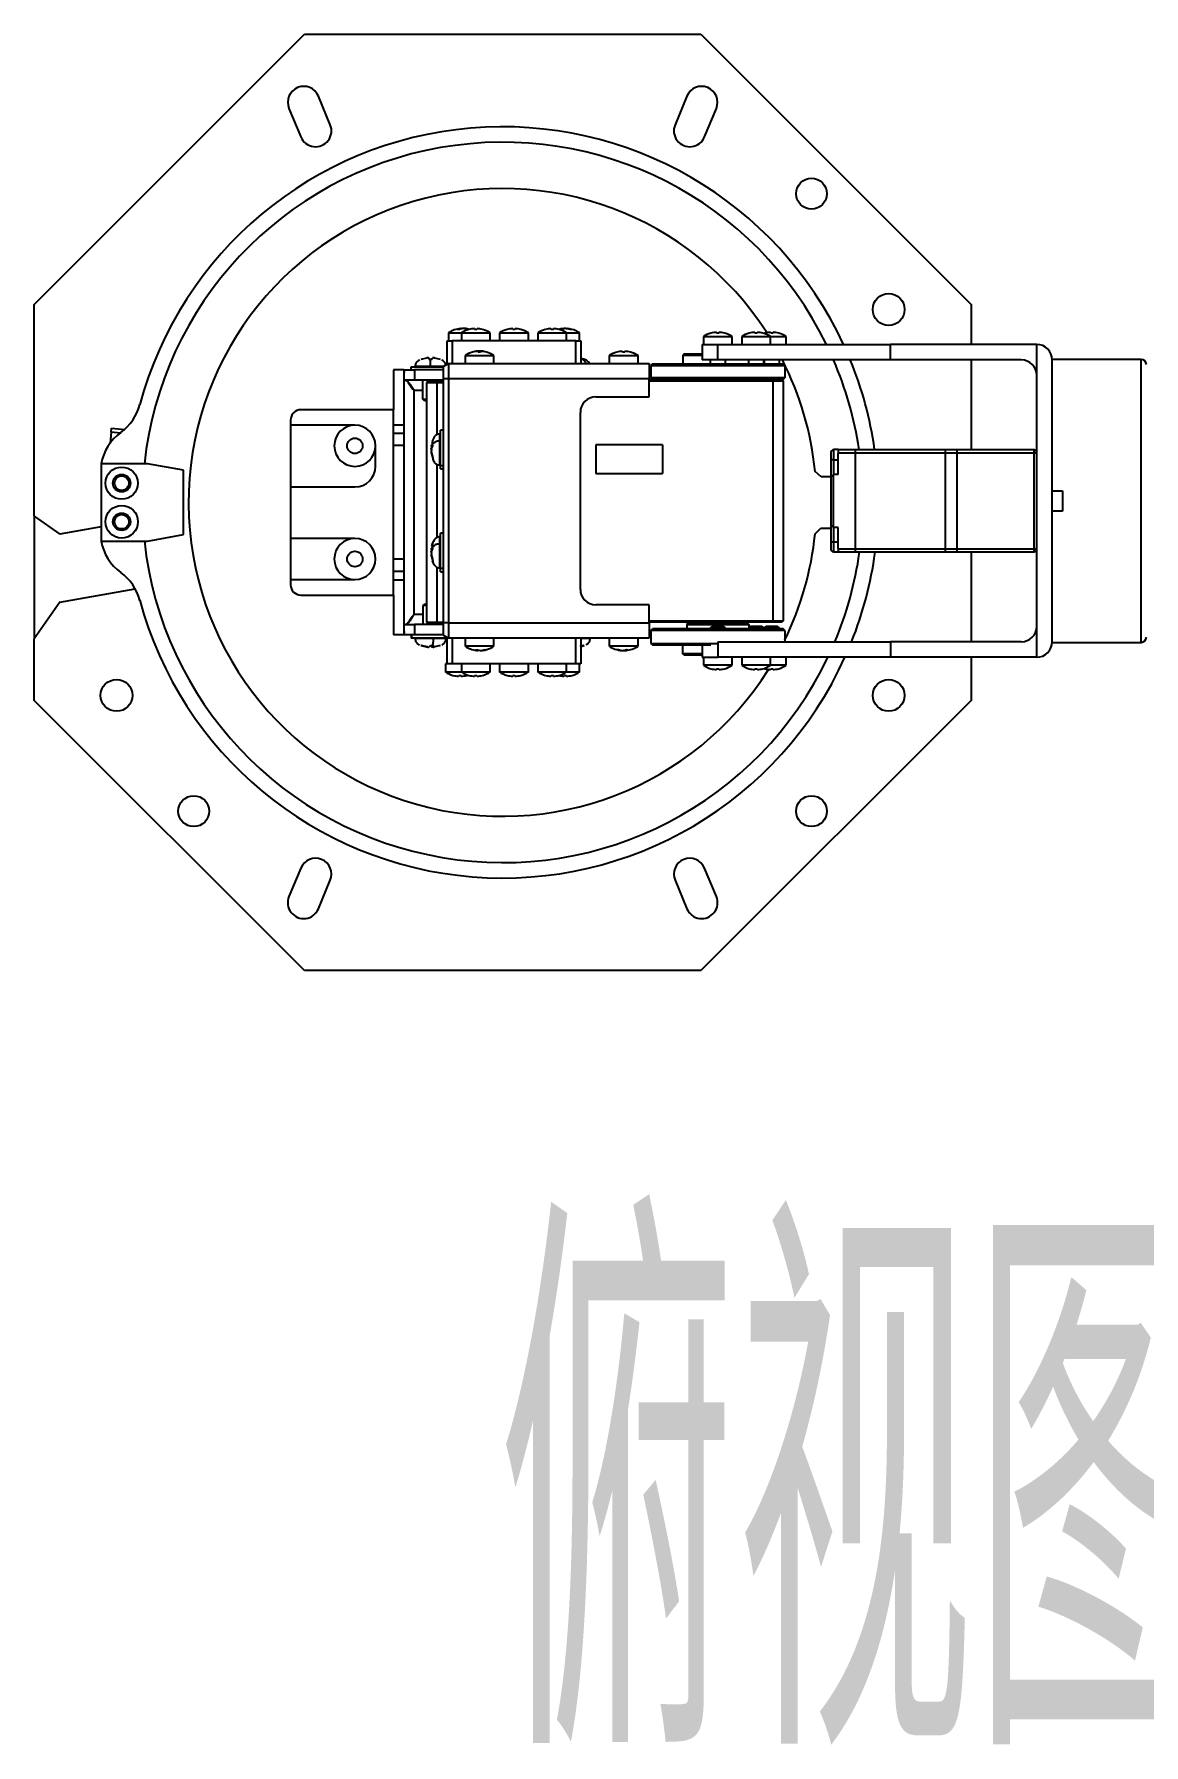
# Model space of a CAD drawing. Header units: millimetres. Extents: x 1258 to 2922, y -135 to 1239.
# Drawn here: x 2143.3 to 2251.1, y 1005.5 to 1171.7 of the extents above; entities that cross this region are included whole.
import ezdxf

# ---------------------------------------------------------------- set-up
doc = ezdxf.new("R2010")
doc.units = ezdxf.units.MM
doc.header["$LTSCALE"] = 6
doc.layers.add('6文字层', color=3, linetype='Continuous')
doc.styles.add('PC_TEXTSTYLE4', font='ISOCP.SHX', dxfattribs={"width": 0.707, "bigfont": 'GBCBIG.SHX'})

msp = doc.modelspace()

# ---------------------------------------------------------------- linework, layer by layer
at = {"color": 7, "linetype": 'Continuous', "lineweight": 25}
for p, q in [((2143.3, 1145.42), (2169.57, 1171.69)), ((2169.57, 1171.69), (2208.04, 1171.69)), ((2208.04, 1171.69), (2234.3, 1145.42)), ((2172.06, 1162.89), (2170.91, 1165.66)), ((2206.69, 1165.66), (2205.55, 1162.89)), ((2168.05, 1164.48), (2169.19, 1161.71)), ((2208.41, 1161.71), (2209.56, 1164.48)), ((2143.3, 1124.85), (2143.3, 1145.42)), ((2234.3, 1145.42), (2234.3, 1141.54)), ((2183.53, 1142.66), (2183.53, 1141.89)), ((2183.53, 1142.66), (2184.79, 1142.66)), ((2184.75, 1143.08), (2184.76, 1143.05)), ((2184.79, 1142.66), (2184.79, 1141.89)), ((2184.79, 1142.66), (2187.59, 1142.66)), ((2184.91, 1143.08), (2184.91, 1143.08)), ((2185.1, 1143.08), (2185.1, 1143.06)), ((2185.52, 1142.99), (2185.52, 1142.99)), ((2186.08, 1142.99), (2186.07, 1143.08)), ((2186.31, 1143.08), (2186.3, 1142.99)), ((2186.86, 1142.99), (2186.86, 1142.99)), ((2187.59, 1141.89), (2187.59, 1142.66)), ((2188.5, 1142.66), (2188.5, 1141.89)), ((2188.5, 1142.66), (2191.3, 1142.66)), ((2189.23, 1142.99), (2189.23, 1142.99)), ((2189.79, 1142.99), (2189.78, 1143.08)), ((2190.03, 1143.08), (2190.01, 1142.99)), ((2190.58, 1142.99), (2190.57, 1142.99)), ((2191.3, 1141.89), (2191.3, 1142.66)), ((2192.22, 1142.66), (2192.22, 1141.89)), ((2192.22, 1142.66), (2195.02, 1142.66)), ((2192.94, 1142.99), (2192.94, 1142.99)), ((2193.5, 1142.99), (2193.49, 1143.08)), ((2193.74, 1143.08), (2193.73, 1142.99)), ((2194.29, 1142.99), (2194.29, 1142.99)), ((2194.7, 1143.08), (2194.71, 1143.04)), ((2194.85, 1143.07), (2194.85, 1143.08)), ((2195.02, 1141.89), (2195.02, 1142.66)), ((2195.02, 1142.66), (2196.28, 1142.66)), ((2195.05, 1143.08), (2195.05, 1143.06)), ((2196.28, 1141.89), (2196.28, 1142.66)), ((2208.3, 1142.31), (2208.3, 1141.54)), ((2208.3, 1142.31), (2211.1, 1142.31)), ((2209.03, 1142.64), (2209.03, 1142.64)), ((2209.59, 1142.64), (2209.58, 1142.73)), ((2209.83, 1142.73), (2209.81, 1142.64)), ((2210.38, 1142.64), (2210.37, 1142.64)), ((2211.1, 1141.54), (2211.1, 1142.31)), ((2212.02, 1142.31), (2212.02, 1141.54)), ((2212.02, 1142.31), (2214.82, 1142.31)), ((2212.74, 1142.64), (2212.74, 1142.64)), ((2213.3, 1142.64), (2213.29, 1142.73)), ((2213.54, 1142.73), (2213.53, 1142.64)), ((2214.09, 1142.64), (2214.09, 1142.64)), ((2214.28, 1142.64), (2214.18, 1142.61)), ((2214.28, 1142.64), (2214.28, 1142.64)), ((2214.82, 1141.54), (2214.82, 1142.31)), ((2214.82, 1142.31), (2216.35, 1142.31)), ((2214.84, 1142.64), (2214.83, 1142.73)), ((2215.08, 1142.73), (2215.06, 1142.64)), ((2215.63, 1142.64), (2215.62, 1142.64)), ((2216.35, 1141.54), (2216.35, 1142.31)), ((2183.4, 1141.89), (2183.9, 1141.89)), ((2183.4, 1139.6), (2183.4, 1141.89)), ((2195.9, 1141.89), (2183.9, 1141.89)), ((2185.15, 1140.46), (2185.15, 1139.69)), ((2185.15, 1140.46), (2187.95, 1140.46)), ((2185.88, 1140.79), (2185.88, 1140.79)), ((2186.38, 1140.88), (2186.38, 1140.88)), ((2186.44, 1140.79), (2186.43, 1140.88)), ((2186.57, 1140.88), (2186.57, 1140.88)), ((2186.68, 1140.88), (2186.66, 1140.79)), ((2186.73, 1140.88), (2186.73, 1140.88)), ((2187.23, 1140.79), (2187.22, 1140.79)), ((2187.95, 1139.69), (2187.95, 1140.46)), ((2195.9, 1141.89), (2196.4, 1141.89)), ((2196.4, 1141.89), (2196.4, 1139.69)), ((2199.15, 1140.46), (2199.15, 1139.69)), ((2199.15, 1140.46), (2201.95, 1140.46)), ((2199.88, 1140.79), (2199.88, 1140.79)), ((2200.44, 1140.79), (2200.43, 1140.88)), ((2200.68, 1140.88), (2200.66, 1140.79)), ((2201.23, 1140.79), (2201.22, 1140.79)), ((2201.95, 1139.69), (2201.95, 1140.46)), ((2206.45, 1140.64), (2206.3, 1140.49)), ((2206.3, 1140.49), (2206.3, 1139.64)), ((2206.3, 1140.49), (2208.18, 1140.49)), ((2206.45, 1140.64), (2208.18, 1140.64)), ((2208.18, 1141.54), (2208.18, 1140.04)), ((2208.18, 1141.54), (2209.7, 1141.54)), ((2209.7, 1140.04), (2209.7, 1141.54)), ((2209.7, 1141.54), (2226.47, 1141.54)), ((2226.47, 1140.04), (2226.47, 1141.54)), ((2240.68, 1141.54), (2226.47, 1141.54)), ((2240.68, 1138.54), (2240.68, 1141.54)), ((2179.2, 1139.06), (2178.2, 1139.06)), ((2178.2, 1139.06), (2178.2, 1135.19)), ((2179.2, 1139.06), (2179.2, 1133.73)), ((2179.2, 1139.06), (2179.25, 1138.82)), ((2179.25, 1138.06), (2179.25, 1139.06)), ((2179.25, 1139.06), (2180.25, 1139.06)), ((2179.93, 1139.06), (2179.93, 1139.36)), ((2179.93, 1139.36), (2183.05, 1139.36)), ((2180.25, 1139.06), (2180.25, 1138.06)), ((2183.05, 1139.06), (2180.25, 1139.06)), ((2180.3, 1139.42), (2181.8, 1139.42)), ((2180.3, 1139.36), (2180.3, 1139.42)), ((2180.89, 1140.11), (2181.43, 1140.23)), ((2181.48, 1140.24), (2181.43, 1140.23)), ((2181.43, 1140.23), (2181.48, 1140.24)), ((2181.61, 1140.24), (2181.62, 1140.23)), ((2181.62, 1140.23), (2181.64, 1140.11)), ((2181.97, 1140.11), (2181.99, 1140.23)), ((2181.99, 1140.23), (2182, 1140.24)), ((2182, 1140.24), (2181.99, 1140.23)), ((2182.12, 1140.24), (2182.18, 1140.23)), ((2182.18, 1140.23), (2182.12, 1140.24)), ((2182.18, 1140.23), (2182.72, 1140.11)), ((2183.55, 1139.69), (2183.05, 1139.4)), ((2183.05, 1138.19), (2183.05, 1139.4)), ((2183.55, 1139.69), (2183.55, 1138.19)), ((2183.55, 1139.69), (2203.05, 1139.69)), ((2196.61, 1140.11), (2196.4, 1140.17)), ((2203.05, 1139.69), (2203.05, 1138.19)), ((2203.35, 1139.64), (2203.2, 1139.49)), ((2203.2, 1139.49), (2216.2, 1139.49)), ((2203.2, 1139.49), (2203.2, 1138.29)), ((2203.35, 1139.64), (2216.05, 1139.64)), ((2209.7, 1140.04), (2208.18, 1140.04)), ((2208.95, 1140.04), (2208.95, 1139.64)), ((2226.47, 1140.04), (2209.7, 1140.04)), ((2210.45, 1139.64), (2210.45, 1140.04)), ((2212.67, 1140.04), (2212.67, 1139.64)), ((2214.17, 1139.64), (2214.17, 1140.04)), ((2214.2, 1140.04), (2214.2, 1139.64)), ((2215.7, 1139.64), (2215.7, 1140.04)), ((2216.05, 1139.64), (2216.2, 1139.49)), ((2216.2, 1139.49), (2216.2, 1138.29)), ((2239.18, 1140.04), (2226.47, 1140.04)), ((2234.3, 1140.04), (2234.3, 1131.34)), ((2250.83, 1140.09), (2242.18, 1140.09)), ((2242.18, 1112.64), (2242.18, 1140.04)), ((2180.25, 1138.06), (2179.25, 1138.06)), ((2180.2, 1115.31), (2180.2, 1137.06)), ((2183.05, 1138.06), (2180.25, 1138.06)), ((2181.05, 1136.21), (2181.05, 1138.06)), ((2181.5, 1137.94), (2181.4, 1137.84)), ((2181.4, 1137.84), (2181.4, 1114.54)), ((2181.4, 1137.84), (2182.4, 1137.84)), ((2181.5, 1137.94), (2182.4, 1137.94)), ((2182.4, 1137.94), (2183.05, 1137.94)), ((2182.4, 1137.94), (2182.4, 1137.84)), ((2182.4, 1137.84), (2183.05, 1137.84)), ((2182.55, 1137.94), (2182.55, 1138.06)), ((2183.05, 1114.49), (2183.05, 1138.19)), ((2183.55, 1138.19), (2183.05, 1138.19)), ((2183.55, 1138.19), (2183.55, 1114.49)), ((2203.05, 1138.19), (2183.55, 1138.19)), ((2203.05, 1136.44), (2203.05, 1138.19)), ((2203.05, 1138.09), (2215.05, 1138.09)), ((2203.05, 1137.99), (2215.05, 1137.99)), ((2216.2, 1138.29), (2203.2, 1138.29)), ((2203.35, 1138.14), (2203.2, 1138.29)), ((2216.05, 1138.14), (2203.35, 1138.14)), ((2206.1, 1138.14), (2206.1, 1138.09)), ((2213.3, 1138.09), (2213.3, 1138.14)), ((2213.53, 1138.09), (2213.53, 1138.09)), ((2215.05, 1138.09), (2215.95, 1138.09)), ((2215.05, 1138.09), (2215.05, 1137.99)), ((2215.05, 1137.99), (2216.05, 1137.99)), ((2215.05, 1137.99), (2215.05, 1114.69)), ((2215.95, 1138.09), (2216.05, 1137.99)), ((2216.05, 1138.14), (2216.2, 1138.29)), ((2216.05, 1137.99), (2216.05, 1114.69)), ((2240.68, 1114.14), (2240.68, 1138.54)), ((2181.05, 1136.21), (2181.4, 1136.21)), ((2181.2, 1136.06), (2181.05, 1136.21)), ((2181.4, 1136.06), (2181.2, 1136.06)), ((2197.85, 1136.44), (2203.05, 1136.44)), ((2168.2, 1134.19), (2168.2, 1133.69)), ((2174.45, 1133.69), (2168.2, 1133.69)), ((2168.2, 1133.69), (2168.2, 1127.69)), ((2178.2, 1135.19), (2169.2, 1135.19)), ((2178.2, 1117.19), (2178.2, 1135.19)), ((2178.2, 1133.73), (2179.2, 1133.73)), ((2179.2, 1133.73), (2179.2, 1132.87)), ((2196.35, 1117.74), (2196.35, 1134.94)), ((2150.77, 1133), (2150.68, 1131.95)), ((2150.77, 1133), (2150.8, 1133.4)), ((2151.64, 1132.93), (2150.77, 1133)), ((2150.8, 1133.4), (2152.09, 1133.29)), ((2179.2, 1132.87), (2178.2, 1132.87)), ((2179.2, 1132.87), (2179.2, 1131.71)), ((2182.01, 1131.97), (2181.88, 1131.7)), ((2182.75, 1132.84), (2182.69, 1132.84)), ((2182.69, 1130.08), (2182.69, 1132.15)), ((2183.05, 1133.21), (2182.75, 1133.21)), ((2182.75, 1129.76), (2182.75, 1133.21)), ((2176.45, 1129.69), (2176.45, 1131.69)), ((2179.2, 1131.71), (2178.2, 1131.71)), ((2179.2, 1131.71), (2179.2, 1120.66)), ((2181.87, 1131.67), (2181.99, 1131.65)), ((2181.88, 1131.71), (2181.88, 1131.75)), ((2181.88, 1131.38), (2182.01, 1131.7)), ((2181.88, 1131.7), (2181.88, 1131.67)), ((2181.91, 1131.66), (2181.88, 1131.55)), ((2181.88, 1131.55), (2181.88, 1131.5)), ((2181.88, 1131.35), (2181.88, 1131.38)), ((2181.88, 1131.12), (2181.88, 1131.17)), ((2182.01, 1130.66), (2181.88, 1131.12)), ((2181.88, 1130.97), (2181.88, 1131)), ((2181.88, 1130.96), (2181.88, 1130.92)), ((2181.88, 1130.92), (2182.01, 1130.48)), ((2181.97, 1131.88), (2181.94, 1131.74)), ((2182.01, 1130.48), (2182.01, 1130.66)), ((2197.87, 1131.79), (2197.87, 1128.99)), ((2204.32, 1131.79), (2197.87, 1131.79)), ((2204.32, 1131.79), (2204.32, 1128.99)), ((2220.68, 1131.09), (2220.93, 1131.34)), ((2220.68, 1131.09), (2220.68, 1130.34)), ((2220.93, 1130.34), (2220.68, 1130.34)), ((2220.93, 1131.34), (2220.93, 1130.34)), ((2221.38, 1131.34), (2220.93, 1131.34)), ((2220.93, 1130.34), (2221.38, 1130.34)), ((2221.38, 1131.34), (2221.38, 1130.99)), ((2221.38, 1131.34), (2223.03, 1131.34)), ((2223.03, 1130.99), (2221.38, 1130.99)), ((2221.38, 1128.91), (2221.38, 1130.99)), ((2223.03, 1131.34), (2231.78, 1131.34)), ((2223.03, 1131.34), (2223.03, 1130.99)), ((2231.78, 1130.99), (2223.03, 1130.99)), ((2223.03, 1130.99), (2223.03, 1121.69)), ((2231.78, 1131.34), (2232.93, 1131.34)), ((2231.78, 1131.34), (2231.78, 1130.99)), ((2232.93, 1130.99), (2231.78, 1130.99)), ((2231.78, 1130.99), (2231.78, 1121.69)), ((2232.93, 1131.34), (2240.43, 1131.34)), ((2232.93, 1131.34), (2232.93, 1130.99)), ((2232.93, 1130.99), (2232.93, 1121.69)), ((2240.43, 1130.99), (2232.93, 1130.99)), ((2240.43, 1131.34), (2240.68, 1131.09)), ((2240.43, 1121.69), (2240.43, 1130.99)), ((2240.68, 1130.99), (2240.43, 1130.99)), ((2154, 1129.94), (2149.8, 1129.94)), ((2149.8, 1129.94), (2149.8, 1122.44)), ((2154.3, 1129.94), (2149.8, 1129.94)), ((2157.8, 1129.31), (2154.3, 1129.94)), ((2157.8, 1123.06), (2157.8, 1129.31)), ((2182.75, 1130.08), (2182.69, 1130.08)), ((2182.69, 1129.84), (2182.75, 1129.84)), ((2183.05, 1129.76), (2182.75, 1129.76)), ((2182.75, 1129.46), (2182.75, 1129.76)), ((2182.75, 1129.46), (2183.05, 1129.46)), ((2197.87, 1128.99), (2204.32, 1128.99)), ((2219.75, 1128.69), (2219.15, 1129.19)), ((2220.68, 1128.69), (2219.75, 1128.69)), ((2220.93, 1128.91), (2220.68, 1128.66)), ((2220.68, 1128.66), (2220.68, 1124.01)), ((2220.93, 1123.76), (2220.93, 1128.91)), ((2221.38, 1128.91), (2220.93, 1128.91)), ((2168.2, 1127.69), (2168.2, 1122.69)), ((2168.2, 1127.69), (2174.45, 1127.69)), ((2242.18, 1127.33), (2243.18, 1127.33)), ((2243.18, 1127.33), (2243.18, 1125.34)), ((2243.18, 1125.34), (2242.18, 1125.34)), ((2143.3, 1124.85), (2145.8, 1123.1)), ((2143.3, 1124.85), (2143.3, 1112.94)), ((2149.8, 1123.81), (2145.8, 1123.1)), ((2219.15, 1123.14), (2219.7, 1123.69)), ((2219.7, 1123.69), (2220.68, 1123.69)), ((2220.68, 1124.01), (2220.93, 1123.76)), ((2221.38, 1123.76), (2220.93, 1123.76)), ((2221.38, 1121.69), (2221.38, 1123.76)), ((2149.8, 1122.44), (2154, 1122.44)), ((2149.8, 1122.44), (2154.3, 1122.44)), ((2154.3, 1122.44), (2157.8, 1123.06)), ((2174.45, 1122.69), (2168.2, 1122.69)), ((2168.2, 1122.69), (2168.2, 1118.69)), ((2181.93, 1121.92), (2182.01, 1122.26)), ((2182.75, 1122.84), (2182.69, 1122.84)), ((2182.69, 1120.08), (2182.69, 1122.15)), ((2183.05, 1123.21), (2182.75, 1123.21)), ((2182.75, 1119.76), (2182.75, 1123.21)), ((2220.93, 1122.34), (2220.68, 1122.34)), ((2220.68, 1122.34), (2220.68, 1121.59)), ((2221.38, 1122.34), (2220.93, 1122.34)), ((2220.93, 1122.34), (2220.93, 1121.34)), ((2179.2, 1120.66), (2178.2, 1120.66)), ((2179.2, 1120.66), (2179.2, 1119.51)), ((2181.87, 1121.67), (2181.99, 1121.65)), ((2181.95, 1121.02), (2181.87, 1121)), ((2182.01, 1121.97), (2181.88, 1121.7)), ((2181.97, 1121.88), (2181.88, 1121.55)), ((2181.88, 1121.71), (2181.88, 1121.75)), ((2181.88, 1121.38), (2182.01, 1121.7)), ((2181.88, 1121.7), (2181.88, 1121.67)), ((2181.88, 1121.57), (2181.88, 1121.57)), ((2181.88, 1121.55), (2181.88, 1121.5)), ((2181.88, 1121.49), (2181.88, 1121.47)), ((2181.88, 1121.35), (2181.88, 1121.38)), ((2181.88, 1121.19), (2181.88, 1121.2)), ((2181.88, 1121.12), (2181.88, 1121.17)), ((2182.01, 1120.66), (2181.88, 1121.12)), ((2181.88, 1120.97), (2181.88, 1121)), ((2181.88, 1120.99), (2181.88, 1120.94)), ((2181.88, 1120.96), (2181.88, 1120.92)), ((2181.88, 1120.92), (2182.01, 1120.48)), ((2182.01, 1120.48), (2182.01, 1120.66)), ((2220.93, 1121.34), (2220.68, 1121.59)), ((2221.38, 1121.34), (2220.93, 1121.34)), ((2221.38, 1121.69), (2223.03, 1121.69)), ((2221.38, 1121.69), (2221.38, 1121.34)), ((2223.03, 1121.34), (2221.38, 1121.34)), ((2223.03, 1121.69), (2231.78, 1121.69)), ((2223.03, 1121.69), (2223.03, 1121.34)), ((2231.78, 1121.34), (2223.03, 1121.34)), ((2231.78, 1121.69), (2232.93, 1121.69)), ((2231.78, 1121.69), (2231.78, 1121.34)), ((2232.93, 1121.34), (2231.78, 1121.34)), ((2232.93, 1121.69), (2240.43, 1121.69)), ((2232.93, 1121.69), (2232.93, 1121.34)), ((2240.43, 1121.34), (2232.93, 1121.34)), ((2234.3, 1121.34), (2234.3, 1112.64)), ((2240.43, 1121.69), (2240.68, 1121.69)), ((2240.68, 1121.59), (2240.43, 1121.34)), ((2168.2, 1118.69), (2168.2, 1118.19)), ((2168.2, 1118.69), (2174.45, 1118.69)), ((2178.2, 1119.51), (2179.2, 1119.51)), ((2179.2, 1119.51), (2179.2, 1118.64)), ((2182.75, 1120.08), (2182.69, 1120.08)), ((2182.69, 1119.84), (2182.75, 1119.84)), ((2183.05, 1119.76), (2182.75, 1119.76)), ((2182.75, 1119.46), (2182.75, 1119.76)), ((2182.75, 1119.46), (2183.05, 1119.46)), ((2145.8, 1116.5), (2153.11, 1117.79)), ((2169.2, 1117.19), (2178.2, 1117.19)), ((2179.2, 1118.64), (2178.2, 1118.64)), ((2178.2, 1117.19), (2178.2, 1113.31)), ((2179.2, 1118.64), (2179.2, 1113.31)), ((2145.8, 1116.5), (2143.3, 1112.94)), ((2181.2, 1116.31), (2181.05, 1116.16)), ((2181.05, 1116.16), (2181.05, 1114.31)), ((2181.06, 1116.16), (2181.05, 1116.16)), ((2181.21, 1116.31), (2181.06, 1116.16)), ((2181.4, 1116.16), (2181.06, 1116.16)), ((2181.2, 1116.31), (2181.21, 1116.31)), ((2181.21, 1116.31), (2181.4, 1116.31)), ((2203.05, 1116.24), (2197.85, 1116.24)), ((2203.05, 1114.49), (2203.05, 1116.24)), ((2179.25, 1113.31), (2179.25, 1114.31)), ((2179.25, 1114.31), (2180.25, 1114.31)), ((2180.25, 1114.31), (2180.25, 1113.31)), ((2183.05, 1114.31), (2180.25, 1114.31)), ((2181.4, 1114.54), (2182.4, 1114.54)), ((2181.4, 1114.54), (2181.5, 1114.44)), ((2181.5, 1114.44), (2182.4, 1114.44)), ((2182.4, 1114.54), (2183.05, 1114.54)), ((2182.4, 1114.54), (2182.4, 1114.44)), ((2182.4, 1114.44), (2183.05, 1114.44)), ((2182.55, 1114.31), (2182.55, 1114.44)), ((2183.55, 1114.49), (2183.05, 1114.49)), ((2183.05, 1113.27), (2183.05, 1114.49)), ((2183.55, 1114.49), (2203.05, 1114.49)), ((2183.55, 1114.49), (2183.55, 1112.99)), ((2203.05, 1114.69), (2215.05, 1114.69)), ((2203.05, 1114.59), (2215.05, 1114.59)), ((2203.05, 1114.49), (2203.05, 1112.99)), ((2203.2, 1113.74), (2203.35, 1113.89)), ((2216.2, 1113.74), (2203.2, 1113.74)), ((2203.2, 1113.74), (2203.2, 1112.49)), ((2216.05, 1113.89), (2203.35, 1113.89)), ((2206.8, 1114.44), (2206.7, 1114.34)), ((2206.7, 1114.34), (2212.7, 1114.34)), ((2206.7, 1114.34), (2206.7, 1113.89)), ((2206.8, 1114.44), (2212.6, 1114.44)), ((2207.7, 1114.59), (2207.7, 1114.44)), ((2207.7, 1114.59), (2207.7, 1114.44)), ((2207.85, 1114.59), (2207.85, 1114.44)), ((2207.91, 1114.59), (2207.91, 1114.44)), ((2208.31, 1114.59), (2208.31, 1114.44)), ((2208.42, 1114.59), (2208.42, 1114.44)), ((2209.17, 1114.14), (2208.95, 1114.01)), ((2208.95, 1114.01), (2208.95, 1113.89)), ((2210.45, 1114.01), (2208.95, 1114.01)), ((2209.02, 1114.59), (2209.02, 1114.44)), ((2209.15, 1114.59), (2209.15, 1114.44)), ((2210.24, 1114.14), (2209.17, 1114.14)), ((2209.84, 1114.59), (2209.84, 1114.44)), ((2209.98, 1114.59), (2209.98, 1114.44)), ((2210.45, 1114.01), (2210.24, 1114.14)), ((2210.45, 1113.89), (2210.45, 1114.01)), ((2210.64, 1114.59), (2210.64, 1114.44)), ((2210.76, 1114.59), (2210.76, 1114.44)), ((2211.28, 1114.59), (2211.28, 1114.44)), ((2211.36, 1114.59), (2211.36, 1114.44)), ((2211.64, 1114.59), (2211.64, 1114.44)), ((2211.67, 1114.59), (2211.67, 1114.44)), ((2212.6, 1114.44), (2212.7, 1114.34)), ((2212.88, 1114.14), (2212.67, 1114.01)), ((2212.67, 1114.01), (2212.67, 1113.89)), ((2214.17, 1114.01), (2212.67, 1114.01)), ((2212.7, 1114.34), (2212.7, 1114.03)), ((2213.95, 1114.14), (2212.88, 1114.14)), ((2213.53, 1114.58), (2213.53, 1114.59)), ((2214.17, 1114.01), (2213.95, 1114.14)), ((2214.17, 1113.89), (2214.17, 1114.01)), ((2214.42, 1114.14), (2214.2, 1114.01)), ((2214.2, 1114.01), (2214.2, 1113.89)), ((2215.7, 1114.01), (2214.2, 1114.01)), ((2215.49, 1114.14), (2214.42, 1114.14)), ((2215.05, 1114.69), (2216.05, 1114.69)), ((2215.05, 1114.69), (2215.05, 1114.59)), ((2215.05, 1114.59), (2215.95, 1114.59)), ((2215.7, 1114.01), (2215.49, 1114.14)), ((2215.7, 1113.89), (2215.7, 1114.01)), ((2216.05, 1114.69), (2215.95, 1114.59)), ((2216.2, 1113.74), (2216.05, 1113.89)), ((2216.2, 1113.74), (2216.2, 1112.64)), ((2240.68, 1111.14), (2240.68, 1114.14)), ((2143.3, 1106.95), (2143.3, 1112.94)), ((2179.2, 1113.31), (2178.2, 1113.31)), ((2179.25, 1113.64), (2179.2, 1113.31)), ((2180.25, 1113.31), (2179.25, 1113.31)), ((2179.93, 1113.31), (2179.93, 1113.01)), ((2179.95, 1113.01), (2179.93, 1113.01)), ((2179.95, 1113.31), (2179.95, 1113.01)), ((2183.4, 1113.01), (2179.95, 1113.01)), ((2183.05, 1113.31), (2180.25, 1113.31)), ((2180.3, 1113.01), (2180.3, 1112.95)), ((2180.32, 1113.01), (2180.32, 1112.95)), ((2182.05, 1112.95), (2180.32, 1112.95)), ((2180.93, 1112.27), (2180.87, 1112.27)), ((2180.87, 1112.27), (2181.4, 1112.14)), ((2181.43, 1112.14), (2180.89, 1112.27)), ((2181.46, 1112.14), (2180.93, 1112.27)), ((2181.4, 1112.14), (2181.46, 1112.14)), ((2181.52, 1112.14), (2181.46, 1112.14)), ((2181.68, 1112.14), (2181.66, 1112.14)), ((2181.79, 1112.27), (2181.68, 1112.14)), ((2181.82, 1112.27), (2181.93, 1112.14)), ((2181.93, 1112.14), (2181.94, 1112.14)), ((2182.02, 1112.26), (2182.05, 1112.13)), ((2182.05, 1112.14), (2182.12, 1112.27)), ((2182.05, 1112.14), (2182.05, 1112.14)), ((2182.2, 1112.14), (2182.15, 1112.14)), ((2182.72, 1112.27), (2182.18, 1112.14)), ((2182.73, 1112.27), (2182.2, 1112.14)), ((2182.68, 1112.27), (2182.73, 1112.27)), ((2183.55, 1112.99), (2183.05, 1113.27)), ((2183.3, 1112.95), (2183.3, 1113.01)), ((2183.4, 1110.49), (2183.4, 1113.07)), ((2203.05, 1112.99), (2183.55, 1112.99)), ((2185.15, 1112.99), (2185.15, 1112.21)), ((2185.96, 1112.21), (2185.15, 1112.21)), ((2187.95, 1112.21), (2185.96, 1112.21)), ((2187.95, 1112.21), (2187.95, 1112.99)), ((2196.32, 1112.17), (2196.73, 1112.27)), ((2196.69, 1112.27), (2196.32, 1112.18)), ((2196.4, 1112.99), (2196.4, 1110.49)), ((2196.73, 1112.27), (2196.4, 1112.19)), ((2197.3, 1112.95), (2197.3, 1112.99)), ((2199.15, 1112.99), (2199.15, 1112.21)), ((2201.31, 1112.21), (2199.15, 1112.21)), ((2201.95, 1112.21), (2201.31, 1112.21)), ((2201.95, 1112.21), (2201.95, 1112.99)), ((2203.2, 1112.49), (2209.7, 1112.49)), ((2203.2, 1112.49), (2203.35, 1112.34)), ((2203.35, 1112.34), (2209.02, 1112.34)), ((2206.3, 1111.49), (2206.3, 1112.34)), ((2208.18, 1112.34), (2208.18, 1111.14)), ((2209.7, 1112.64), (2209.7, 1111.14)), ((2209.7, 1112.64), (2226.47, 1112.64)), ((2226.47, 1112.64), (2226.47, 1111.14)), ((2239.18, 1112.64), (2226.47, 1112.64)), ((2242.18, 1112.59), (2250.83, 1112.59)), ((2183.25, 1110.49), (2183.25, 1109.71)), ((2183.4, 1110.49), (2183.25, 1110.49)), ((2183.9, 1110.49), (2183.4, 1110.49)), ((2195.9, 1110.49), (2183.9, 1110.49)), ((2184.79, 1110.49), (2184.79, 1109.71)), ((2186.4, 1111.86), (2186.39, 1111.79)), ((2186.43, 1111.79), (2186.43, 1111.8)), ((2186.49, 1111.79), (2186.49, 1111.82)), ((2186.68, 1111.8), (2186.68, 1111.79)), ((2186.72, 1111.8), (2186.72, 1111.79)), ((2187.59, 1109.71), (2187.59, 1110.49)), ((2188.5, 1110.49), (2188.5, 1109.71)), ((2191.3, 1109.71), (2191.3, 1110.49)), ((2192.22, 1110.49), (2192.22, 1109.71)), ((2195.02, 1109.71), (2195.02, 1110.49)), ((2196.4, 1110.49), (2195.9, 1110.49)), ((2196.28, 1109.71), (2196.28, 1110.49)), ((2200.38, 1111.79), (2200.38, 1111.8)), ((2200.43, 1111.79), (2200.43, 1111.8)), ((2200.59, 1111.8), (2200.59, 1111.79)), ((2200.68, 1111.8), (2200.68, 1111.79)), ((2200.72, 1111.79), (2200.72, 1111.84)), ((2206.45, 1111.34), (2206.3, 1111.49)), ((2208.18, 1111.49), (2206.3, 1111.49)), ((2208.18, 1111.34), (2206.45, 1111.34)), ((2208.18, 1111.14), (2209.7, 1111.14)), ((2208.3, 1111.14), (2208.3, 1110.36)), ((2211.1, 1110.36), (2208.3, 1110.36)), ((2226.47, 1111.14), (2209.7, 1111.14)), ((2211.1, 1110.36), (2211.1, 1111.14)), ((2212.02, 1111.14), (2212.02, 1110.36)), ((2214.82, 1110.36), (2212.02, 1110.36)), ((2214.82, 1110.36), (2214.82, 1111.14)), ((2216.35, 1110.36), (2214.82, 1110.36)), ((2216.35, 1110.36), (2216.35, 1111.14)), ((2240.68, 1111.14), (2226.47, 1111.14)), ((2234.3, 1111.14), (2234.3, 1106.95)), ((2184.79, 1109.71), (2183.25, 1109.71)), ((2183.98, 1109.38), (2183.98, 1109.38)), ((2184.53, 1109.29), (2184.54, 1109.38)), ((2184.76, 1109.38), (2184.78, 1109.29)), ((2187.59, 1109.71), (2184.79, 1109.71)), ((2185.32, 1109.38), (2185.33, 1109.38)), ((2185.33, 1109.38), (2185.42, 1109.41)), ((2185.52, 1109.38), (2185.52, 1109.38)), ((2186.07, 1109.29), (2186.08, 1109.38)), ((2186.3, 1109.38), (2186.31, 1109.29)), ((2186.86, 1109.38), (2186.86, 1109.38)), ((2191.3, 1109.71), (2188.5, 1109.71)), ((2189.23, 1109.38), (2189.23, 1109.38)), ((2189.78, 1109.29), (2189.79, 1109.38)), ((2190.01, 1109.38), (2190.03, 1109.29)), ((2190.57, 1109.38), (2190.58, 1109.38)), ((2195.02, 1109.71), (2192.22, 1109.71)), ((2192.94, 1109.38), (2192.94, 1109.38)), ((2193.49, 1109.29), (2193.5, 1109.38)), ((2193.73, 1109.38), (2193.74, 1109.29)), ((2194.29, 1109.38), (2194.29, 1109.38)), ((2194.75, 1109.29), (2194.77, 1109.38)), ((2194.99, 1109.38), (2195, 1109.29)), ((2196.28, 1109.71), (2195.02, 1109.71)), ((2195.55, 1109.38), (2195.55, 1109.38)), ((2209.03, 1110.03), (2209.03, 1110.03)), ((2209.58, 1109.94), (2209.59, 1110.03)), ((2209.81, 1110.03), (2209.83, 1109.94)), ((2210.37, 1110.03), (2210.38, 1110.03)), ((2212.74, 1110.03), (2212.74, 1110.03)), ((2213.29, 1109.94), (2213.3, 1110.03)), ((2213.53, 1110.03), (2213.54, 1109.94)), ((2214.09, 1110.03), (2214.09, 1110.03)), ((2214.18, 1110.06), (2214.28, 1110.03)), ((2214.28, 1110.03), (2214.28, 1110.03)), ((2214.83, 1109.94), (2214.84, 1110.03)), ((2215.06, 1110.03), (2215.08, 1109.94)), ((2215.62, 1110.03), (2215.63, 1110.03)), ((2169.57, 1080.69), (2143.3, 1106.95)), ((2234.3, 1106.95), (2208.04, 1080.69)), ((2169.19, 1090.66), (2168.05, 1087.89)), ((2209.56, 1087.89), (2208.41, 1090.66)), ((2170.91, 1086.71), (2172.06, 1089.48)), ((2205.55, 1089.48), (2206.69, 1086.71)), ((2208.04, 1080.69), (2169.57, 1080.69))]:
    msp.add_line(p, q, dxfattribs=at)
at = {"color": 8, "linetype": 'Continuous', "lineweight": 25}
for p, q in [((2183.9, 1141.89), (2183.9, 1139.69)), ((2195.9, 1139.69), (2195.9, 1141.89)), ((2181.8, 1139.42), (2183.09, 1139.42)), ((2250.83, 1112.59), (2250.83, 1140.09)), ((2181.05, 1137.06), (2180.2, 1137.06)), ((2182.4, 1137.84), (2182.4, 1132.77)), ((2209.7, 1138.14), (2209.7, 1138.09)), ((2182.69, 1132.15), (2182.69, 1132.84)), ((2182, 1131.68), (2181.88, 1131.7)), ((2181.92, 1131.55), (2181.88, 1131.55)), ((2182.4, 1129.9), (2182.4, 1122.77)), ((2182.69, 1129.84), (2182.69, 1130.08)), ((2182.69, 1122.15), (2182.69, 1122.84)), ((2182, 1121.68), (2181.88, 1121.7)), ((2182.4, 1119.9), (2182.4, 1114.54)), ((2182.69, 1119.84), (2182.69, 1120.08)), ((2181.06, 1116.16), (2181.06, 1114.31)), ((2181.05, 1115.31), (2180.2, 1115.31)), ((2208.24, 1114.44), (2208.24, 1114.59)), ((2208.31, 1114.44), (2208.31, 1114.59)), ((2208.77, 1114.44), (2208.77, 1114.59)), ((2208.87, 1114.44), (2208.87, 1114.59)), ((2209.46, 1114.44), (2209.46, 1114.59)), ((2209.58, 1114.44), (2209.58, 1114.59)), ((2210.19, 1114.44), (2210.19, 1114.59)), ((2210.3, 1114.44), (2210.3, 1114.59)), ((2210.84, 1114.44), (2210.84, 1114.59)), ((2210.93, 1114.44), (2210.93, 1114.59)), ((2180.32, 1112.95), (2180.3, 1112.95)), ((2181.9, 1112.26), (2181.93, 1112.14)), ((2182.03, 1112.26), (2182.05, 1112.14)), ((2183.3, 1112.95), (2182.05, 1112.95)), ((2183.9, 1112.99), (2183.9, 1110.49)), ((2195.9, 1110.49), (2195.9, 1112.99)), ((2197.3, 1112.95), (2196.4, 1112.95))]:
    msp.add_line(p, q, dxfattribs=at)
at = {"color": 7, "linetype": 'Continuous', "lineweight": 25, "flags": 128}
for points in [[(2186.26, 1111.8), (2186.33, 1111.8), (2186.39, 1111.79)], [(2186.49, 1111.79), (2186.43, 1111.8), (2186.43, 1111.8)], [(2186.55, 1111.8), (2186.52, 1111.8), (2186.49, 1111.79)], [(2200.59, 1111.79), (2200.55, 1111.8), (2200.55, 1111.8)]]:
    msp.add_lwpolyline(points, dxfattribs=at)
at = {"color": 7, "linetype": 'Continuous', "lineweight": 25}
for centre, radius in [((2218.8, 1156.19), 1.5), ((2226.3, 1144.94), 1.55), ((2174.45, 1131.69), 0.75), ((2151.8, 1128.06), 1.57), ((2151.8, 1128.06), 0.85), ((2151.8, 1128.06), 0.7), ((2151.8, 1124.31), 1.58), ((2151.8, 1124.31), 0.85), ((2151.8, 1124.31), 0.7), ((2174.45, 1120.69), 0.75), ((2151.3, 1107.44), 1.55), ((2226.3, 1107.44), 1.55), ((2158.8, 1096.19), 1.5), ((2218.8, 1096.19), 1.5)]:
    msp.add_circle(centre, radius, dxfattribs=at)
for centre, radius, start, end in [((2169.48, 1165.07), 1.55, 22.5, 202.5), ((2208.13, 1165.07), 1.55, 337.5, 157.5), ((2188.8, 1126.19), 36.5, 24.8692, 164.8969), ((2170.63, 1162.3), 1.55, 202.5, 22.5), ((2206.98, 1162.3), 1.55, 157.5, 337.5), ((2188.8, 1126.19), 35, 26.0128, 173.8494), ((2188.8, 1126.19), 30.5, 32.7446, 327.8595), ((2184.93, 1140.59), 2.5, 94.6023, 124.0558), ((2184.83, 1142.14), 0.944, 94.6756, 115.4179), ((2184.51, 1141.16), 1.84, 87.2529, 92.7471), ((2185.04, 1141.98), 1.11, 94.9162, 113.5777), ((2185.01, 1141.47), 1.61, 93.5945, 98.9648), ((2186.19, 1140.59), 2.5, 105.6184, 124.0558), ((2184.84, 1141.41), 1.68, 70.9445, 86.2694), ((2185.01, 1141.57), 1.52, 70.0159, 86.4045), ((2184.93, 1140.59), 2.5, 75.2513, 85.3977), ((2185.46, 1141.86), 1.13, 86.5012, 93.4988), ((2186.19, 1140.57), 2.51, 92.8285, 105.495), ((2186.19, 1140.03), 2.97, 87.8394, 92.1606), ((2186.19, 1140.57), 2.51, 74.505, 87.1715), ((2186.19, 1140.59), 2.5, 55.9442, 74.3816), ((2189.9, 1140.59), 2.5, 105.6184, 124.0558), ((2189.9, 1140.57), 2.51, 92.8285, 105.495), ((2189.9, 1140.03), 2.97, 87.8394, 92.1606), ((2189.9, 1140.57), 2.51, 74.505, 87.1715), ((2189.9, 1140.59), 2.5, 55.9442, 74.3816), ((2193.62, 1140.59), 2.5, 105.6184, 124.0558), ((2193.62, 1140.57), 2.51, 92.8285, 105.495), ((2193.62, 1140.03), 2.97, 87.8394, 92.1606), ((2193.62, 1140.57), 2.51, 74.505, 87.1715), ((2194.88, 1140.59), 2.5, 94.831, 104.7487), ((2193.62, 1140.59), 2.5, 55.9442, 74.3816), ((2194.78, 1142.22), 0.86, 94.9427, 116.6692), ((2194.48, 1141.05), 1.94, 87.3292, 92.6708), ((2195, 1142.07), 1.02, 95.2047, 114.6031), ((2194.95, 1141.38), 1.7, 93.4937, 98.3476), ((2194.79, 1141.32), 1.76, 71.4163, 86.3862), ((2194.95, 1141.48), 1.6, 70.5777, 86.5094), ((2194.88, 1140.59), 2.5, 55.9442, 85.169), ((2195.42, 1141.97), 1.03, 86.3243, 93.6757), ((2209.7, 1140.24), 2.5, 105.6184, 124.0558), ((2209.7, 1140.22), 2.51, 92.8285, 105.495), ((2209.7, 1139.68), 2.97, 87.8394, 92.1606), ((2209.7, 1140.22), 2.51, 74.505, 87.1715), ((2209.7, 1140.24), 2.5, 55.9442, 74.3816), ((2213.42, 1140.24), 2.5, 105.6184, 124.0558), ((2213.42, 1140.22), 2.51, 92.8285, 105.495), ((2213.42, 1139.68), 2.97, 87.8394, 92.1606), ((2213.42, 1140.22), 2.51, 74.505, 87.1715), ((2213.42, 1140.24), 2.5, 55.9442, 74.3816), ((2214.95, 1140.22), 2.51, 92.8285, 105.495), ((2214.95, 1139.68), 2.97, 87.8394, 92.1606), ((2214.95, 1140.22), 2.51, 74.505, 87.1715), ((2214.95, 1140.24), 2.5, 55.9442, 74.3816), ((2186.55, 1138.39), 2.5, 105.6184, 124.0558), ((2186.55, 1138.39), 2.5, 94.3475, 105.6184), ((2186.55, 1138.37), 2.51, 92.8285, 105.495), ((2186.47, 1139.48), 1.4, 93.755, 99.9733), ((2186.64, 1139.39), 1.49, 93.7334, 97.9785), ((2186.55, 1137.83), 2.97, 87.8394, 92.1606), ((2186.45, 1139.74), 1.14, 78.8721, 85.6764), ((2186.47, 1139.39), 1.49, 82.0215, 86.2666), ((2186.55, 1138.37), 2.51, 74.505, 87.1715), ((2186.65, 1139.83), 1.05, 80.5306, 85.6509), ((2186.55, 1138.39), 2.5, 74.3816, 85.6525), ((2186.55, 1138.39), 2.5, 55.9442, 74.3816), ((2200.55, 1138.39), 2.5, 105.6184, 124.0558), ((2200.55, 1138.37), 2.51, 92.8285, 105.495), ((2200.55, 1137.83), 2.97, 87.8394, 92.1606), ((2200.55, 1138.37), 2.51, 74.505, 87.1715), ((2200.55, 1138.39), 2.5, 55.9442, 74.3816), ((2240.68, 1140.04), 1.5, 0, 90), ((2188.8, 1126.19), 30.5, 5.6488, 27.0069), ((2188.8, 1126.19), 35, 8.4614, 23.3105), ((2188.8, 1126.19), 36.5, 8.1113, 22.2997), ((2239.18, 1138.54), 1.5, 0, 90), ((2250.83, 1139.59), 0.5, 0, 90), ((2148.74, 1137), 5, 306.4195, 344.8969), ((2197.85, 1134.94), 1.5, 90, 180), ((2169.2, 1134.19), 1, 90, 180), ((2174.45, 1131.69), 2, 90, 0), ((2174.45, 1131.69), 2, 0, 90), ((2154.6, 1129.05), 4.88, 126.4195, 169.5114), ((2174.45, 1129.69), 2, 270, 0), ((2154.6, 1123.32), 4.88, 190.4886, 233.5805), ((2188.8, 1126.19), 35, 186.1506, 334.5324), ((2174.45, 1120.69), 2, 90, 270), ((2174.45, 1120.69), 2, 270, 90), ((2188.8, 1126.19), 30.5, 333.9434, 354.2603), ((2188.8, 1126.19), 35, 337.2232, 352.0348), ((2188.8, 1126.19), 36.5, 338.2083, 352.3641), ((2148.74, 1115.37), 5, 15.1031, 53.5805), ((2169.2, 1118.19), 1, 180, 270), ((2197.85, 1117.74), 1.5, 180, 270), ((2188.8, 1126.19), 36.5, 195.1031, 335.6488), ((2239.18, 1114.14), 1.5, 270, 0), ((2186.55, 1114.29), 2.5, 235.9442, 263.3453), ((2186.55, 1114.29), 2.5, 276.6547, 304.0558), ((2200.55, 1114.29), 2.5, 235.9442, 264.728), ((2200.55, 1114.29), 2.5, 275.272, 304.0558), ((2240.68, 1112.64), 1.5, 270, 0), ((2250.83, 1113.09), 0.5, 270, 0), ((2186.45, 1112.26), 0.474, 233.6859, 262.7012), ((2186.27, 1114.31), 2.44, 267.6151, 272.3849), ((2186.69, 1112.39), 0.606, 237.7098, 262.3375), ((2186.49, 1113.93), 2.14, 273.18, 286.8035), ((2186.61, 1113.81), 2.02, 273.106, 287.2915), ((2187.16, 1112.41), 0.532, 264.8962, 275.1038), ((2199.99, 1112.74), 0.859, 265.982, 274.018), ((2200.48, 1113.53), 1.74, 251.3781, 266.6564), ((2200.63, 1113.68), 1.89, 252.0881, 266.5508), ((2200.43, 1112.67), 0.88, 275.7735, 296.5422), ((2200.48, 1113.62), 1.83, 273.3512, 277.4662), ((2200.65, 1112.52), 0.727, 275.4745, 299.058), ((2200.91, 1113.99), 2.11, 267.4372, 272.5628), ((2209.7, 1112.44), 2.5, 235.9442, 254.3816), ((2209.7, 1112.44), 2.5, 285.6184, 304.0558), ((2213.42, 1112.44), 2.5, 235.9442, 254.3816), ((2213.42, 1112.44), 2.5, 285.6184, 304.0558), ((2214.95, 1112.44), 2.5, 285.6184, 304.0558), ((2184.65, 1111.79), 2.5, 235.9442, 254.3816), ((2184.65, 1111.8), 2.51, 254.505, 267.1715), ((2184.65, 1112.35), 2.97, 267.8394, 272.1606), ((2184.65, 1111.8), 2.51, 272.8285, 285.495), ((2186.19, 1111.79), 2.5, 235.9442, 254.3816), ((2186.19, 1111.8), 2.51, 254.505, 267.1715), ((2186.19, 1112.35), 2.97, 267.8394, 272.1606), ((2186.19, 1111.8), 2.51, 272.8285, 285.495), ((2186.19, 1111.79), 2.5, 285.6184, 304.0558), ((2189.9, 1111.79), 2.5, 235.9442, 254.3816), ((2189.9, 1111.8), 2.51, 254.505, 267.1715), ((2189.9, 1112.35), 2.97, 267.8394, 272.1606), ((2189.9, 1111.8), 2.51, 272.8285, 285.495), ((2189.9, 1111.79), 2.5, 285.6184, 304.0558), ((2193.62, 1111.79), 2.5, 235.9442, 254.3816), ((2193.62, 1111.8), 2.51, 254.505, 267.1715), ((2193.62, 1112.35), 2.97, 267.8394, 272.1606), ((2193.62, 1111.8), 2.51, 272.8285, 285.495), ((2194.88, 1111.8), 2.51, 254.505, 267.1715), ((2193.62, 1111.79), 2.5, 285.6184, 304.0558), ((2194.88, 1112.35), 2.97, 267.8394, 272.1606), ((2194.88, 1111.8), 2.51, 272.8285, 285.495), ((2194.88, 1111.79), 2.5, 285.6184, 304.0558), ((2209.7, 1112.45), 2.51, 254.505, 267.1715), ((2209.7, 1113), 2.97, 267.8394, 272.1606), ((2209.7, 1112.45), 2.51, 272.8285, 285.495), ((2213.42, 1112.45), 2.51, 254.505, 267.1715), ((2213.42, 1113), 2.97, 267.8394, 272.1606), ((2213.42, 1112.45), 2.51, 272.8285, 285.495), ((2214.95, 1112.45), 2.51, 254.505, 267.1715), ((2214.95, 1113), 2.97, 267.8394, 272.1606), ((2214.95, 1112.45), 2.51, 272.8285, 285.495), ((2170.63, 1090.07), 1.55, 337.5, 157.5), ((2206.98, 1090.07), 1.55, 22.5, 202.5), ((2169.48, 1087.3), 1.55, 157.5, 337.5), ((2208.13, 1087.3), 1.55, 202.5, 22.5)]:
    msp.add_arc(centre, radius, start, end, dxfattribs=at)
for points, knots in [([(2180.73, 1140.03), (2180.63, 1139.97), (2180.49, 1139.89), (2180.37, 1139.72), (2180.31, 1139.58), (2180.31, 1139.48), (2180.3, 1139.42)], [0, 0, 0, 0, 0.43853, 0.600166, 0.780177, 1, 1, 1, 1]), ([(2181.61, 1140.24), (2181.6, 1140.24), (2181.59, 1140.24), (2181.56, 1140.24), (2181.53, 1140.24), (2181.5, 1140.24), (2181.48, 1140.24)], [0, 0, 0, 0, 0.250273, 0.5, 0.749727, 1, 1, 1, 1]), ([(2181.64, 1140.11), (2181.67, 1140.11), (2181.72, 1140.11), (2181.78, 1140.11), (2181.8, 1140.11)], [0, 0, 0, 0, 0.560075, 1, 1, 1, 1]), ([(2181.8, 1139.42), (2181.8, 1139.5), (2181.8, 1139.63), (2181.8, 1139.8), (2181.8, 1139.96), (2181.8, 1140.05), (2181.8, 1140.11)], [0, 0, 0, 0, 0.2330012, 0.4184346, 0.591328, 1, 1, 1, 1]), ([(2181.8, 1140.11), (2181.83, 1140.11), (2181.89, 1140.11), (2181.94, 1140.11), (2181.97, 1140.11)], [0, 0, 0, 0, 0.559869, 1, 1, 1, 1]), ([(2182.12, 1140.24), (2182.11, 1140.24), (2182.08, 1140.24), (2182.04, 1140.24), (2182.02, 1140.24), (2182, 1140.24), (2182, 1140.24)], [0, 0, 0, 0, 0.250273, 0.5, 0.749727, 1, 1, 1, 1]), ([(2183.29, 1139.53), (2183.29, 1139.55), (2183.28, 1139.62), (2183.24, 1139.72), (2183.11, 1139.89), (2182.98, 1139.97), (2182.88, 1140.03)], [0, 0, 0, 0, 0.086411, 0.297205, 0.48648, 1, 1, 1, 1]), ([(2196.41, 1140.11), (2196.43, 1140.11), (2196.46, 1140.11), (2196.5, 1140.11), (2196.51, 1140.11)], [0, 0, 0, 0, 0.560075, 1, 1, 1, 1]), ([(2196.51, 1140.11), (2196.53, 1140.11), (2196.57, 1140.11), (2196.6, 1140.11), (2196.61, 1140.11)], [0, 0, 0, 0, 0.559869, 1, 1, 1, 1]), ([(2197.25, 1139.69), (2197.24, 1139.7), (2197.22, 1139.75), (2197.1, 1139.89), (2196.88, 1140.06), (2196.65, 1140.11), (2196.54, 1140.13)], [0, 0, 0, 0, 0.047613, 0.195377, 0.624142, 1, 1, 1, 1]), ([(2179.64, 1137.84), (2179.68, 1137.78), (2179.82, 1137.52), (2180.04, 1137.26), (2180.2, 1137.06)], [0, 0, 0, 0, 0.228473, 1, 1, 1, 1]), ([(2182.69, 1132.84), (2182.64, 1132.83), (2182.53, 1132.83), (2182.39, 1132.77), (2182.22, 1132.64), (2182.03, 1132.37), (2181.98, 1132.1), (2181.95, 1131.94)], [0, 0, 0, 0, 0.136191, 0.247717, 0.347858, 0.638434, 1, 1, 1, 1]), ([(2182.69, 1132.15), (2182.62, 1132.15), (2182.48, 1132.15), (2182.31, 1132.09), (2182.15, 1131.99), (2182.06, 1131.9), (2182, 1131.84)], [0, 0, 0, 0, 0.233001, 0.418435, 0.591328, 1, 1, 1, 1]), ([(2182, 1131.84), (2182, 1131.86), (2182, 1131.91), (2182.01, 1131.95), (2182.01, 1131.97)], [0, 0, 0, 0, 0.559869, 1, 1, 1, 1]), ([(2181.88, 1131.71), (2181.88, 1131.7), (2181.88, 1131.68), (2181.87, 1131.67), (2181.88, 1131.67), (2181.88, 1131.67), (2181.88, 1131.67)], [0, 0, 0, 0, 0.2502728, 0.5, 0.7497272, 1, 1, 1, 1]), ([(2181.88, 1131.33), (2181.88, 1131.34), (2181.88, 1131.36), (2181.87, 1131.41), (2181.88, 1131.45), (2181.88, 1131.48), (2181.88, 1131.5)], [0, 0, 0, 0, 0.250273, 0.5, 0.749727, 1, 1, 1, 1]), ([(2181.88, 1131.35), (2181.88, 1131.33), (2181.88, 1131.31), (2181.87, 1131.27), (2181.88, 1131.22), (2181.88, 1131.19), (2181.88, 1131.17)], [0, 0, 0, 0, 0.2502728, 0.5, 0.7497272, 1, 1, 1, 1]), ([(2181.88, 1130.96), (2181.88, 1130.97), (2181.88, 1130.99), (2181.87, 1131), (2181.88, 1131.01), (2181.88, 1131), (2181.88, 1131)], [0, 0, 0, 0, 0.2502728, 0.5, 0.7497272, 1, 1, 1, 1]), ([(2182.01, 1131.7), (2182.01, 1131.72), (2182, 1131.77), (2182, 1131.81), (2182, 1131.84)], [0, 0, 0, 0, 0.560075, 1, 1, 1, 1]), ([(2182.01, 1130.51), (2182.02, 1130.43), (2182.06, 1130.23), (2182.22, 1130.03), (2182.39, 1129.9), (2182.53, 1129.84), (2182.64, 1129.84), (2182.69, 1129.84)], [0, 0, 0, 0, 0.22234, 0.576284, 0.698263, 0.834109, 1, 1, 1, 1]), ([(2220.68, 1130.34), (2220.68, 1130.12), (2220.68, 1129.68), (2220.68, 1129.12), (2220.68, 1128.74), (2220.68, 1128.69), (2220.68, 1128.66)], [0, 0, 0, 0, 0.25, 0.5, 0.75, 1, 1, 1, 1]), ([(2220.68, 1124.01), (2220.68, 1123.99), (2220.68, 1123.94), (2220.68, 1123.55), (2220.68, 1122.99), (2220.68, 1122.56), (2220.68, 1122.34)], [0, 0, 0, 0, 0.2499999, 0.4999998, 0.7499999, 1, 1, 1, 1]), ([(2182.69, 1122.84), (2182.64, 1122.83), (2182.53, 1122.83), (2182.39, 1122.77), (2182.22, 1122.64), (2182.03, 1122.37), (2181.98, 1122.1), (2181.95, 1121.94)], [0, 0, 0, 0, 0.136191, 0.247717, 0.347858, 0.638434, 1, 1, 1, 1]), ([(2182.01, 1122.26), (2182.01, 1122.26), (2182, 1122.25), (2182, 1122.25), (2182, 1122.24)], [0, 0, 0, 0, 0.560075, 1, 1, 1, 1]), ([(2182.69, 1122.15), (2182.62, 1122.15), (2182.48, 1122.15), (2182.31, 1122.09), (2182.15, 1121.99), (2182.06, 1121.9), (2182, 1121.84)], [0, 0, 0, 0, 0.2330012, 0.4184346, 0.591328, 1, 1, 1, 1]), ([(2181.88, 1121.71), (2181.88, 1121.7), (2181.88, 1121.68), (2181.87, 1121.67), (2181.88, 1121.67), (2181.88, 1121.67), (2181.88, 1121.67)], [0, 0, 0, 0, 0.250273, 0.5, 0.749727, 1, 1, 1, 1]), ([(2181.88, 1121.33), (2181.88, 1121.34), (2181.88, 1121.36), (2181.87, 1121.41), (2181.88, 1121.45), (2181.88, 1121.48), (2181.88, 1121.5)], [0, 0, 0, 0, 0.250273, 0.5, 0.749727, 1, 1, 1, 1]), ([(2181.88, 1121.35), (2181.88, 1121.33), (2181.88, 1121.31), (2181.87, 1121.27), (2181.88, 1121.22), (2181.88, 1121.19), (2181.88, 1121.17)], [0, 0, 0, 0, 0.2502728, 0.5, 0.7497272, 1, 1, 1, 1]), ([(2181.88, 1120.96), (2181.88, 1120.97), (2181.88, 1120.99), (2181.87, 1121), (2181.88, 1121.01), (2181.88, 1121), (2181.88, 1121)], [0, 0, 0, 0, 0.250273, 0.5, 0.749727, 1, 1, 1, 1]), ([(2182, 1121.84), (2182, 1121.86), (2182, 1121.91), (2182.01, 1121.95), (2182.01, 1121.97)], [0, 0, 0, 0, 0.559869, 1, 1, 1, 1]), ([(2182.01, 1121.7), (2182.01, 1121.72), (2182, 1121.77), (2182, 1121.81), (2182, 1121.84)], [0, 0, 0, 0, 0.560075, 1, 1, 1, 1]), ([(2182, 1120.43), (2182, 1120.43), (2182, 1120.44), (2182.01, 1120.45), (2182.01, 1120.45)], [0, 0, 0, 0, 0.559869, 1, 1, 1, 1]), ([(2182.01, 1120.41), (2182.01, 1120.41), (2182, 1120.42), (2182, 1120.43), (2182, 1120.43)], [0, 0, 0, 0, 0.560075, 1, 1, 1, 1]), ([(2182.01, 1120.51), (2182.02, 1120.43), (2182.06, 1120.23), (2182.22, 1120.03), (2182.39, 1119.9), (2182.53, 1119.84), (2182.64, 1119.84), (2182.69, 1119.84)], [0, 0, 0, 0, 0.22234, 0.576284, 0.698263, 0.834109, 1, 1, 1, 1]), ([(2182.66, 1119.82), (2182.68, 1119.79), (2182.71, 1119.77), (2182.75, 1119.75), (2182.75, 1119.75)], [0, 0, 0, 0, 0.876375, 1, 1, 1, 1]), ([(2179.25, 1114.31), (2179.34, 1114.33), (2179.51, 1114.37), (2179.76, 1114.62), (2179.99, 1114.95), (2180.13, 1115.2), (2180.2, 1115.31)], [0, 0, 0, 0, 0.2785456, 0.5299228, 0.7812311, 1, 1, 1, 1]), ([(2180.2, 1115.31), (2180.07, 1115.14), (2179.86, 1114.88), (2179.69, 1114.61), (2179.62, 1114.51)], [0, 0, 0, 0, 0.623872, 1, 1, 1, 1]), ([(2180.3, 1112.95), (2180.31, 1112.89), (2180.31, 1112.79), (2180.37, 1112.65), (2180.49, 1112.49), (2180.62, 1112.41), (2180.71, 1112.35)], [0, 0, 0, 0, 0.225754, 0.410622, 0.576619, 1, 1, 1, 1]), ([(2181.56, 1112.14), (2181.55, 1112.14), (2181.55, 1112.13), (2181.52, 1112.13), (2181.49, 1112.13), (2181.47, 1112.14), (2181.46, 1112.14)], [0, 0, 0, 0, 0.250273, 0.5, 0.749727, 1, 1, 1, 1]), ([(2181.52, 1112.14), (2181.53, 1112.14), (2181.56, 1112.13), (2181.6, 1112.13), (2181.64, 1112.13), (2181.65, 1112.14), (2181.66, 1112.14)], [0, 0, 0, 0, 0.250273, 0.5, 0.749727, 1, 1, 1, 1]), ([(2181.95, 1112.26), (2181.92, 1112.26), (2181.87, 1112.26), (2181.81, 1112.26), (2181.79, 1112.27)], [0, 0, 0, 0, 0.559869, 1, 1, 1, 1]), ([(2182.09, 1112.14), (2182.07, 1112.14), (2182.04, 1112.13), (2182, 1112.13), (2181.97, 1112.13), (2181.95, 1112.14), (2181.94, 1112.14)], [0, 0, 0, 0, 0.250273, 0.5, 0.749727, 1, 1, 1, 1]), ([(2182.05, 1112.95), (2182.05, 1112.88), (2182.05, 1112.74), (2182.03, 1112.57), (2182, 1112.41), (2181.97, 1112.32), (2181.95, 1112.26)], [0, 0, 0, 0, 0.233001, 0.418435, 0.591328, 1, 1, 1, 1]), ([(2182.12, 1112.27), (2182.09, 1112.26), (2182.03, 1112.26), (2181.98, 1112.26), (2181.95, 1112.26)], [0, 0, 0, 0, 0.560075, 1, 1, 1, 1]), ([(2182.05, 1112.14), (2182.05, 1112.14), (2182.06, 1112.13), (2182.08, 1112.13), (2182.11, 1112.13), (2182.14, 1112.14), (2182.15, 1112.14)], [0, 0, 0, 0, 0.2502728, 0.5, 0.7497272, 1, 1, 1, 1]), ([(2182.89, 1112.35), (2182.99, 1112.41), (2183.12, 1112.49), (2183.24, 1112.65), (2183.29, 1112.79), (2183.3, 1112.89), (2183.3, 1112.95)], [0, 0, 0, 0, 0.423381, 0.589378, 0.774246, 1, 1, 1, 1]), ([(2196.91, 1112.36), (2196.99, 1112.42), (2197.12, 1112.49), (2197.24, 1112.65), (2197.29, 1112.79), (2197.3, 1112.89), (2197.3, 1112.95)], [0, 0, 0, 0, 0.410183, 0.579979, 0.769079, 1, 1, 1, 1])]:
    msp.add_open_spline(points, degree=3, knots=knots, dxfattribs=at)
at = {"color": 8, "linetype": 'Continuous', "lineweight": 25}
msp.add_open_spline([(2196.92, 1139.69), (2196.9, 1139.72), (2196.87, 1139.81), (2196.73, 1139.96), (2196.6, 1140.05), (2196.51, 1140.11)], degree=3, knots=[0, 0, 0, 0, 0.185983, 0.427982, 1, 1, 1, 1], dxfattribs=at)
at = {"color": 7, "linetype": 'Continuous', "lineweight": 25}
for points in [[(2180.2, 1137.06), (2180.12, 1137.19), (2179.97, 1137.45), (2179.73, 1137.78), (2179.49, 1138.02), (2179.33, 1138.05), (2179.25, 1138.06)], [(2220.93, 1130.34), (2220.93, 1130.15), (2220.93, 1129.78), (2220.93, 1129.3), (2220.93, 1128.98), (2220.93, 1128.93), (2220.93, 1128.91)], [(2240.43, 1130.99), (2240.43, 1131.03), (2240.43, 1131.12), (2240.43, 1131.24), (2240.43, 1131.32), (2240.43, 1131.33), (2240.43, 1131.34)], [(2220.93, 1123.76), (2220.93, 1123.74), (2220.93, 1123.7), (2220.93, 1123.37), (2220.93, 1122.9), (2220.93, 1122.52), (2220.93, 1122.34)], [(2240.43, 1121.34), (2240.43, 1121.34), (2240.43, 1121.35), (2240.43, 1121.43), (2240.43, 1121.55), (2240.43, 1121.64), (2240.43, 1121.69)]]:
    msp.add_open_spline(points, degree=3, dxfattribs=at)

# ---------------------------------------------------------------- texts
at = {"layer": '6文字层', "style": 'PC_TEXTSTYLE4', "width": 0.667}
msp.add_text('俯视图', height=48, dxfattribs=at).set_placement((2188.4, 1005.52))

doc.saveas('drawing.dxf')
